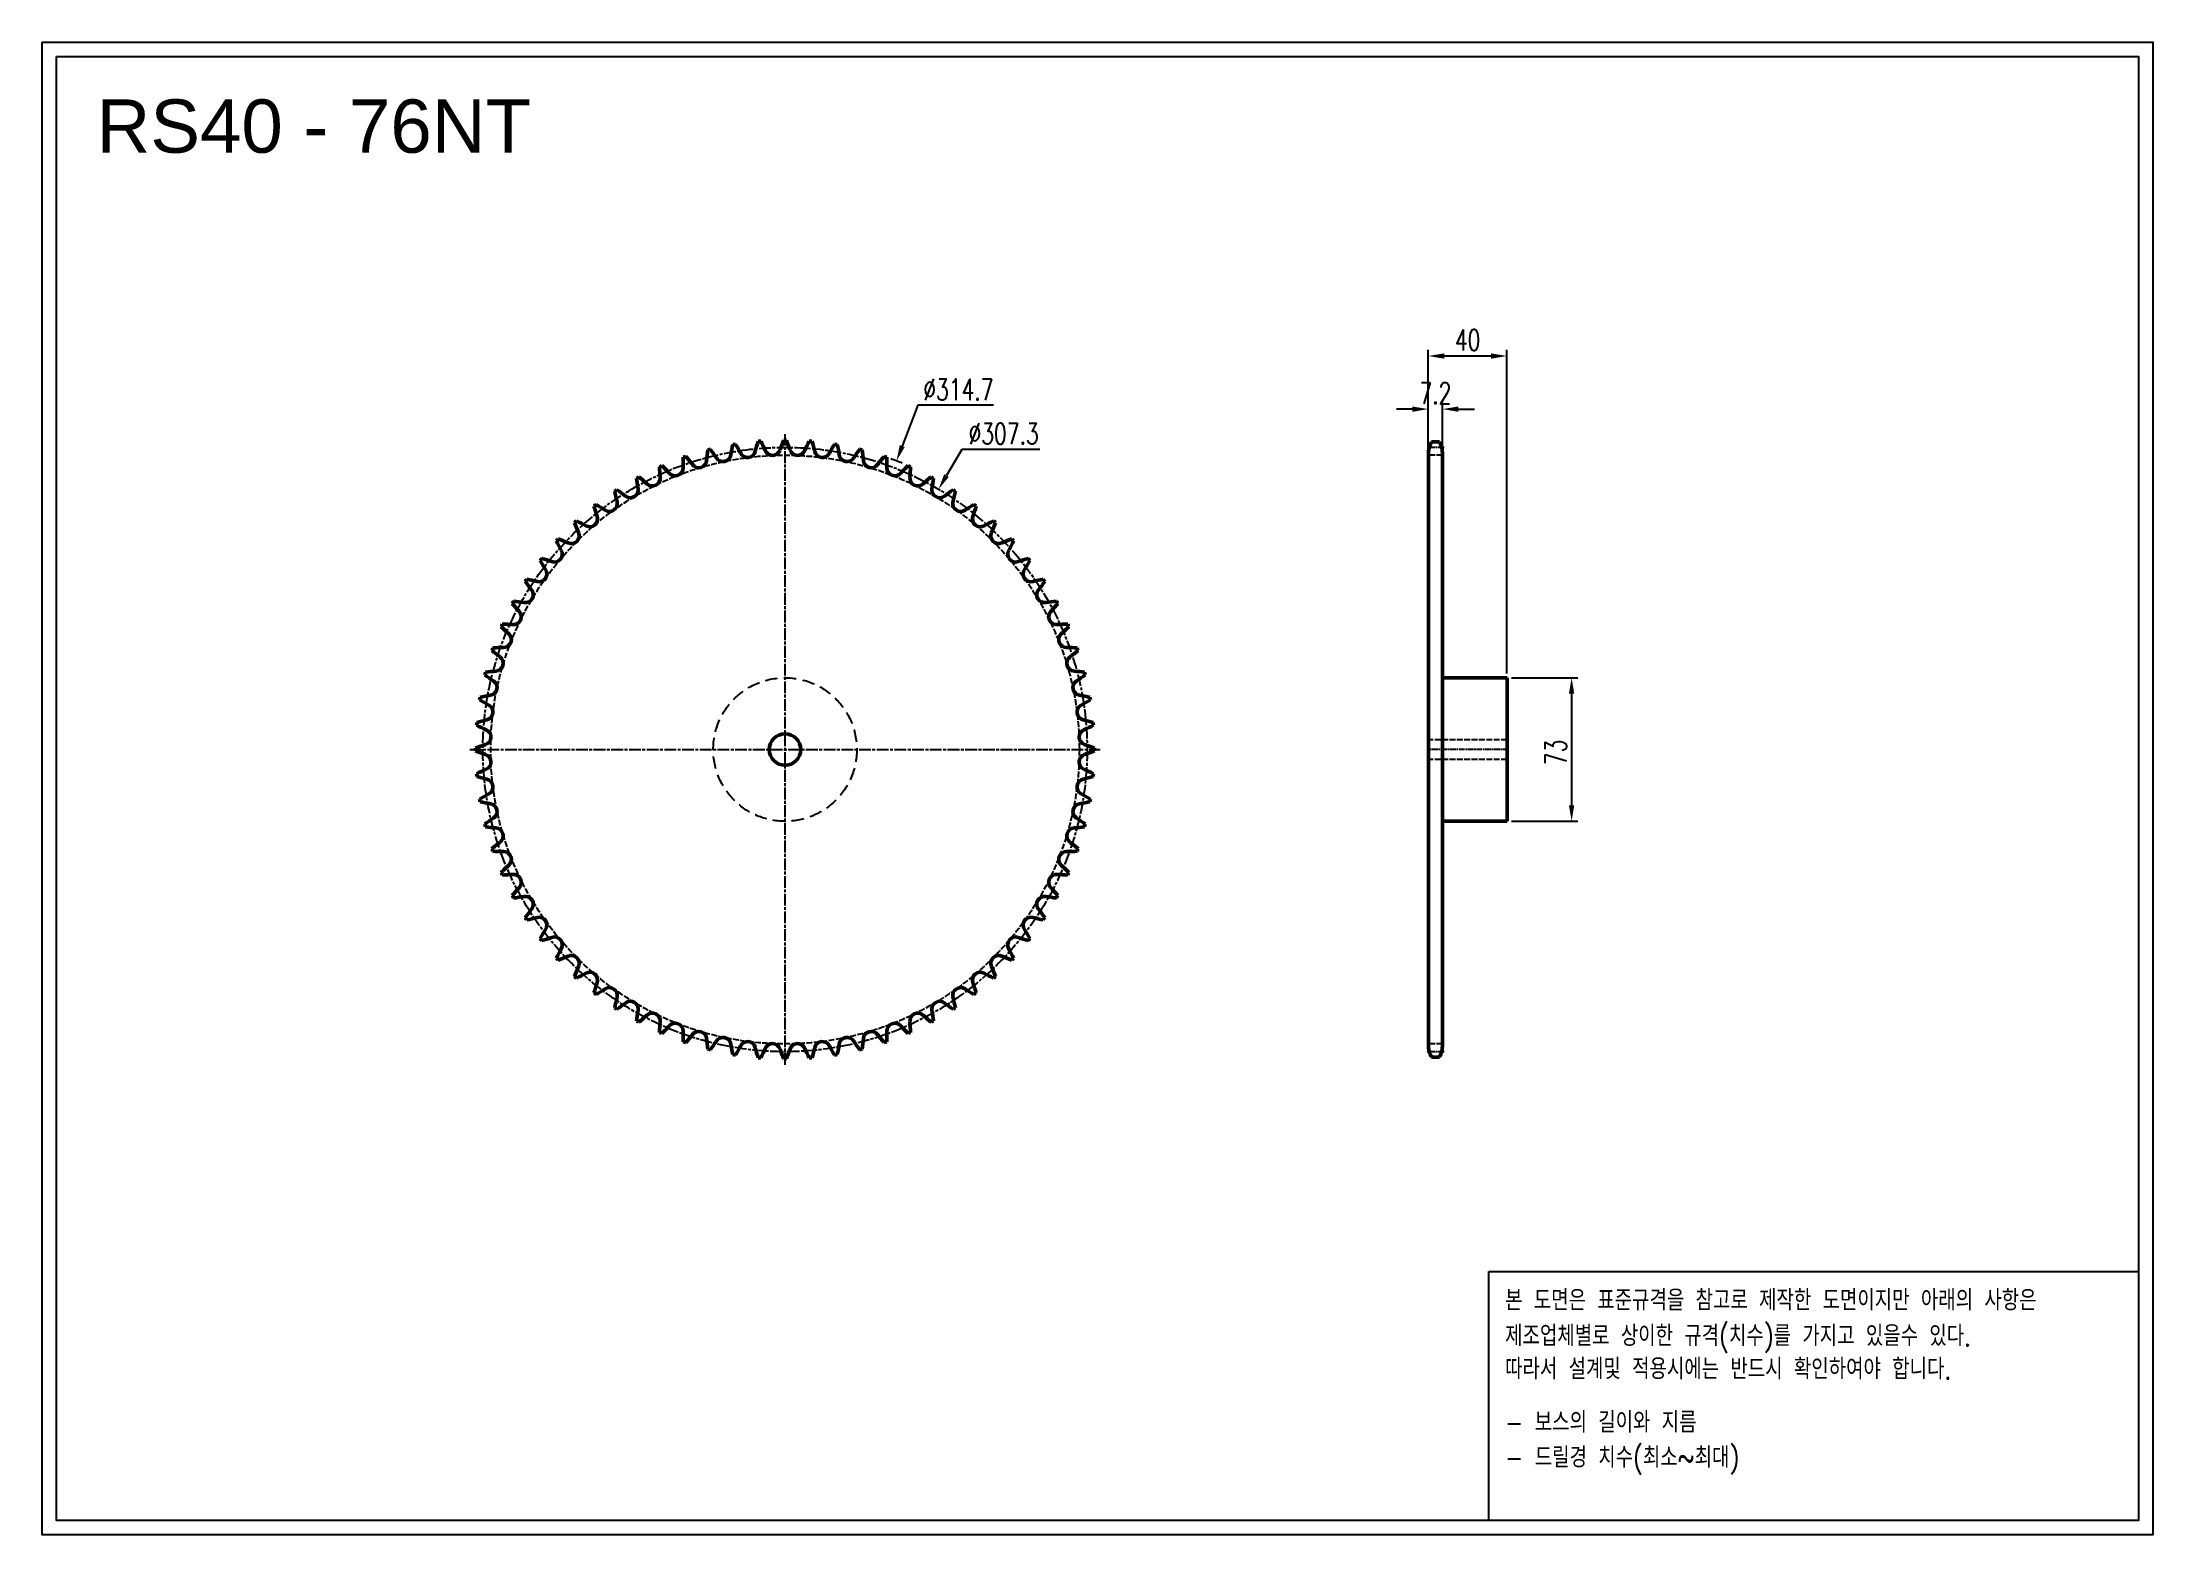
# Model space of a CAD drawing. Header units: millimetres. Extents: x -13529 to -12455, y 4584 to 5343.
import ezdxf

# ---------------------------------------------------------------- set-up
doc = ezdxf.new("R2010")
doc.units = ezdxf.units.MM
for name, pattern in [('AM_ISO02W050', [7.5, 6, -1.5]), ('AM_ISO02W050x2', [3.75, 3, -0.75]), ('AM_ISO08W050', [18, 12, -1.5, 3, -1.5]), ('AM_ISO08W050x2', [9, 6, -0.75, 1.5, -0.75]), ('HIDDEN', [9.525, 6.35, -3.175])]:
    doc.linetypes.add(name, pattern=pattern)
for name, color, linetype, lineweight in [('AM_0N', 7, 'Continuous', 50), ('AM_3N', 6, 'AM_ISO02W050', 25), ('AM_7', 4, 'AM_ISO08W050', 25), ('AM_7N', 4, 'AM_ISO08W050', 25)]:
    doc.layers.add(name, color=color, linetype=linetype, lineweight=lineweight)
doc.layers.add('HL', color=2, linetype='HIDDEN')
doc.layers.add('S-DIM', color=7, linetype='Continuous')
doc.styles.add('HAN', font='ROMANS.shx', dxfattribs={"width": 0.7, "bigfont": 'whgtxt.shx'})
doc.styles.add('HSG', font='SIMPLEX.shx', dxfattribs={"width": 0.7, "bigfont": 'HSG.shx'})
doc.styles.get("Standard").update_dxf_attribs({"font": 'arial.ttf'})
doc.dimstyles.new('APP23', dxfattribs={"dimscale": 4.5, "dimtxt": 2.4, "dimasz": 1.8, "dimexe": 0.7, "dimexo": 0.5, "dimgap": 0.6, "dimtad": 1, "dimtoh": 1, "dimdec": 1, "dimrnd": 0.01, "dimzin": 9, "dimdsep": 46, "dimtxsty": 'HSG', "dimcen": 0, "dimclrd": 1, "dimclre": 1, "dimclrt": 256, "dimazin": 2, "dimtp": 1, "dimtm": 1, "dimtfac": 0.5, "dimtdec": 1, "dimtix": 1, "dimtofl": 0, "dimtmove": 0, "dimatfit": 3, "dimfxl": 0, "dimtvp": 1, "dimtolj": 2, "dimlwd": -1, "dimlwe": -1, "dimarcsym": 0})

# ---------------------------------------------------------------- blocks, each defined once
blk = doc.blocks.new('*D1')
at = {"layer": 'Defpoints', "color": 0, "transparency": 16777216}
for p in [(-13094.3, 5129.9), (-13207.7, 4836.4)]:
    blk.add_point(p, dxfattribs=at)
at = {"layer": 'S-DIM', "color": 1, "transparency": 16777216}
for p, q in [((-13083.4, 5158.2), (-13091.4, 5137.5)), ((-13045, 5158.2), (-13083.4, 5158.2))]:
    blk.add_line(p, q, dxfattribs=at)
blk.add_arc((-13151, 4983.2), 157.3, 67.7361, 69.9853, dxfattribs=at)
blk.add_solid([(-13092.6, 5138), (-13090.1, 5137), (-13094.3, 5129.9)], dxfattribs=at)
at = {"layer": 'S-DIM', "transparency": 16777216, "insert": (-13062.8, 5166.3), "char_height": 10.8, "attachment_point": 5, "style": 'HSG'}
blk.add_mtext('\\A2;∅314.7', dxfattribs=at)
blk = doc.blocks.new('*D2')
at = {"layer": 'Defpoints', "color": 0, "transparency": 16777216}
for p in [(-13072.9, 5115.5), (-13229, 4850.8)]:
    blk.add_point(p, dxfattribs=at)
at = {"layer": 'S-DIM', "color": 1, "transparency": 16777216}
for p, q in [((-13061, 5135.7), (-13068.8, 5122.5)), ((-13021.3, 5135.7), (-13061, 5135.7))]:
    blk.add_line(p, q, dxfattribs=at)
blk.add_solid([(-13070, 5123.2), (-13067.7, 5121.8), (-13072.9, 5115.5)], dxfattribs=at)
at = {"layer": 'S-DIM', "transparency": 16777216, "insert": (-13039.8, 5143.8), "char_height": 10.8, "attachment_point": 5, "style": 'HSG'}
blk.add_mtext('\\A2;∅307.3', dxfattribs=at)
blk = doc.blocks.new('*D3')
at = {"layer": 'Defpoints', "color": 0, "transparency": 16777216}
for p in [(-12816.6, 5156.3), (-12823.8, 5132.9), (-12816.6, 5132.9)]:
    blk.add_point(p, dxfattribs=at)
at = {"layer": 'S-DIM', "color": 1, "transparency": 16777216}
for p, q in [((-12831.9, 5156.3), (-12840, 5156.3)), ((-12823.8, 5135.1), (-12823.8, 5159.4)), ((-12816.6, 5135.1), (-12816.6, 5159.4)), ((-12808.5, 5156.3), (-12800.4, 5156.3))]:
    blk.add_line(p, q, dxfattribs=at)
for points in [[(-12831.9, 5157.6), (-12831.9, 5154.9), (-12823.8, 5156.3)], [(-12808.5, 5157.6), (-12808.5, 5154.9), (-12816.6, 5156.3)]]:
    blk.add_solid(points, dxfattribs=at)
at = {"layer": 'S-DIM', "transparency": 16777216, "insert": (-12820.2, 5164.4), "char_height": 10.8, "attachment_point": 5, "style": 'HSG'}
blk.add_mtext('\\A2;7.2', dxfattribs=at)
blk = doc.blocks.new('*D4')
at = {"layer": 'Defpoints', "color": 0, "transparency": 16777216}
for p in [(-12783.8, 5183.3), (-12823.8, 5132.9), (-12783.8, 5019.7)]:
    blk.add_point(p, dxfattribs=at)
at = {"layer": 'S-DIM', "color": 1, "transparency": 16777216}
for p, q in [((-12823.8, 5135.1), (-12823.8, 5186.4)), ((-12783.8, 5021.9), (-12783.8, 5186.4)), ((-12815.7, 5183.3), (-12791.9, 5183.3))]:
    blk.add_line(p, q, dxfattribs=at)
for points in [[(-12815.7, 5184.6), (-12815.7, 5181.9), (-12823.8, 5183.3)], [(-12791.9, 5184.6), (-12791.9, 5181.9), (-12783.8, 5183.3)]]:
    blk.add_solid(points, dxfattribs=at)
at = {"layer": 'S-DIM', "transparency": 16777216, "insert": (-12803.8, 5191.4), "char_height": 10.8, "attachment_point": 5, "style": 'HSG'}
blk.add_mtext('\\A2;40', dxfattribs=at)
blk = doc.blocks.new('*D5')
at = {"layer": 'Defpoints', "color": 0, "transparency": 16777216}
for p in [(-12783.8, 5019.7), (-12783.8, 4946.7), (-12750.9, 4946.7)]:
    blk.add_point(p, dxfattribs=at)
at = {"layer": 'S-DIM', "color": 1, "transparency": 16777216}
for p, q in [((-12781.5, 5019.7), (-12747.8, 5019.7)), ((-12750.9, 5011.6), (-12750.9, 4954.8)), ((-12781.5, 4946.7), (-12747.8, 4946.7))]:
    blk.add_line(p, q, dxfattribs=at)
for points in [[(-12752.3, 5011.6), (-12749.6, 5011.6), (-12750.9, 5019.7)], [(-12752.3, 4954.8), (-12749.6, 4954.8), (-12750.9, 4946.7)]]:
    blk.add_solid(points, dxfattribs=at)
at = {"layer": 'S-DIM', "transparency": 16777216, "insert": (-12759, 4981.7), "char_height": 10.8, "attachment_point": 5, "rotation": 90, "style": 'HSG'}
blk.add_mtext('\\A2;73', dxfattribs=at)
blk = doc.blocks.new('notice1')
at = {"color": 4}
blk.add_lwpolyline([(-22142.12, 1735.9), (-22053.8, 1735.9), (-22053.8, 1702.07), (-22142.12, 1702.07)], close=True, dxfattribs=at)
at = {"color": 4, "style": 'HAN', "width": 0.8}
for s, p in [('본 도면은 표준규격을 참고로 제작한 도면이지만 아래의 사항은', (-22139.9, 1730.62)), ('제조업체별로 상이한 규격(치수)를 가지고 있을수 있다.', (-22139.9, 1725.78)), ('따라서 설계및 적용시에는 반드시 확인하여야 합니다.', (-22139.9, 1721.28)), ('- 보스의 길이와 지름', (-22139.9, 1714.03)), ('- 드릴경 치수(최소~최대)', (-22139.9, 1709.27))]:
    blk.add_text(s, height=2.7949, dxfattribs=at).set_placement(p)

msp = doc.modelspace()

# ---------------------------------------------------------------- linework, layer by layer
for points in [[(-13528.76, 5342.85), (-12455.35, 5342.85), (-12455.35, 4583.87), (-13528.76, 4583.87)], [(-13521.53, 5335.62), (-12462.58, 5335.62), (-12462.58, 4591.1), (-13521.53, 4591.1)]]:
    msp.add_lwpolyline(points, close=True)
at = {"layer": 'AM_0N'}
for p, q in [((-12823.78, 5133.24), (-12823.78, 4833.11)), ((-12822.16, 5139.64), (-12818.19, 5139.64)), ((-12816.58, 5133.24), (-12816.58, 4833.11)), ((-12816.58, 5019.67), (-12783.78, 5019.67)), ((-12783.78, 5019.67), (-12783.78, 4946.67)), ((-12816.58, 4946.67), (-12783.78, 4946.67)), ((-12822.16, 4826.71), (-12818.19, 4826.71))]:
    msp.add_line(p, q, dxfattribs=at)
msp.add_circle((-13150.98, 4983.17), 8, dxfattribs=at)
for centre, radius, start, end in [((-13128.43, 5127.35), 74.41, 176.59832, 180.72368), ((-13150.98, 4983.17), 157.34, 108.69935, 109.19538), ((-13257.33, 5083.1), 74.41, 37.17105, 41.29642), ((-13116.6, 5125), 74.41, 171.86148, 175.98684), ((-13150.98, 4983.17), 157.34, 103.96251, 104.45854), ((-13248.71, 5091.54), 74.41, 32.43421, 36.55957), ((-13182.52, 5133.6), 4.01, 212.43421, 351.25), ((-13105, 5121.67), 74.41, 167.12464, 171.25), ((-13150.98, 4983.17), 157.34, 99.22567, 99.7217), ((-13239.43, 5099.24), 74.41, 27.69737, 31.82273), ((-13169.99, 5135.69), 4.01, 207.69737, 346.51316), ((-13093.72, 5117.4), 74.41, 162.38779, 166.51316), ((-13150.98, 4983.17), 157.34, 94.48883, 94.98486), ((-13229.54, 5106.15), 74.41, 22.96053, 27.08589), ((-13157.33, 5136.74), 4.01, 202.96053, 341.77632), ((-13082.84, 5112.22), 74.41, 157.65095, 161.77632), ((-13150.98, 4983.17), 157.34, 89.75199, 90.24801), ((-13219.12, 5112.22), 74.41, 18.22368, 22.34905), ((-13144.63, 5136.74), 4.01, 198.22368, 337.03947), ((-13072.41, 5106.15), 74.41, 152.91411, 157.03947), ((-13150.98, 4983.17), 157.34, 85.01514, 85.51117), ((-13208.23, 5117.4), 74.41, 13.48684, 17.61221), ((-13131.97, 5135.69), 4.01, 193.48684, 332.30263), ((-13062.53, 5099.24), 74.41, 148.17727, 152.30263), ((-13150.98, 4983.17), 157.34, 80.2783, 80.77433), ((-13196.95, 5121.67), 74.41, 8.75, 12.87536), ((-13119.44, 5133.6), 4.01, 188.75, 327.56579), ((-13053.24, 5091.54), 74.41, 143.44043, 147.56579), ((-13150.98, 4983.17), 157.34, 75.54146, 76.03749), ((-13185.36, 5125), 74.41, 4.01316, 8.13852), ((-13044.63, 5083.1), 74.41, 138.70358, 142.82895), ((-13150.98, 4983.17), 157.34, 70.80462, 71.30065), ((-13173.53, 5127.35), 74.41, 359.27632, 3.40168), ((-12810.28, 5133.24), 13.5, 151.70092, 180), ((-12830.08, 5133.24), 13.5, 0, 28.29908), ((-13150.98, 4983.17), 157.34, 118.17304, 118.66907), ((-13152.47, 5129.09), 74.41, 186.072, 190.19737), ((-13272.32, 5064.23), 74.41, 46.64474, 50.7701), ((-13218.48, 5121.26), 4.01, 226.64474, 5.46053), ((-13150.98, 4983.17), 157.34, 113.4362, 113.93222), ((-13140.41, 5128.72), 74.41, 181.33516, 185.46053), ((-13265.21, 5073.98), 74.41, 41.90789, 46.03326), ((-13206.85, 5126.36), 4.01, 221.90789, 0.72368), ((-13194.83, 5130.48), 4.01, 217.17105, 355.98684), ((-13107.12, 5130.48), 4.01, 184.01316, 322.82895), ((-13095.11, 5126.36), 4.01, 179.27632, 318.09211), ((-13036.74, 5073.98), 74.41, 133.96674, 138.09211), ((-13150.98, 4983.17), 157.34, 66.06778, 66.5638), ((-13083.47, 5121.26), 4.01, 174.53947, 313.35526), ((-13161.54, 5128.72), 74.41, 354.53947, 358.66484), ((-13029.63, 5064.23), 74.41, 129.2299, 133.35526), ((-13150.98, 4983.17), 157.34, 61.33093, 61.82696), ((-13149.49, 5129.09), 74.41, 349.80263, 353.928), ((-13150.98, 4983.17), 157.34, 122.90988, 123.40591), ((-13164.51, 5128.47), 74.41, 190.80885, 194.93421), ((-13278.6, 5053.93), 74.41, 51.38158, 55.50694), ((-13229.65, 5115.21), 4.01, 231.38158, 10.19737), ((-13072.3, 5115.21), 4.01, 169.80263, 308.61842), ((-13023.35, 5053.93), 74.41, 124.49306, 128.61842), ((-13137.44, 5128.47), 74.41, 345.06579, 349.19115), ((-13150.98, 4983.17), 157.34, 56.59409, 57.09012), ((-13150.98, 4983.17), 157.34, 132.38357, 132.87959), ((-13288.51, 5031.96), 74.41, 60.85526, 64.98063), ((-13250.31, 5100.46), 4.01, 240.85526, 19.67105), ((-13150.98, 4983.17), 157.34, 127.64672, 128.14275), ((-13176.46, 5126.86), 74.41, 195.54569, 199.67105), ((-13284.01, 5043.15), 74.41, 56.11842, 60.24378), ((-13240.29, 5108.26), 4.01, 236.11842, 14.93421), ((-13061.67, 5108.26), 4.01, 165.06579, 303.88158), ((-13017.94, 5043.15), 74.41, 119.75622, 123.88158), ((-13051.64, 5100.46), 4.01, 160.32895, 299.14474), ((-13125.49, 5126.86), 74.41, 340.32895, 344.45431), ((-13150.98, 4983.17), 157.34, 51.85725, 52.35328), ((-13013.45, 5031.96), 74.41, 115.01937, 119.14474), ((-13150.98, 4983.17), 157.34, 47.12041, 47.61643), ((-13150.98, 4983.17), 157.34, 137.12041, 137.61643), ((-13199.77, 5120.71), 74.41, 205.01937, 209.14474), ((-13292.07, 5020.44), 74.41, 65.59211, 69.71747), ((-13259.66, 5091.86), 4.01, 245.59211, 24.40789), ((-13188.24, 5124.26), 74.41, 200.28253, 204.40789), ((-13042.29, 5091.86), 4.01, 155.59211, 294.40789), ((-13113.71, 5124.26), 74.41, 335.59211, 339.71747), ((-13009.89, 5020.44), 74.41, 110.28253, 114.40789), ((-13102.19, 5120.71), 74.41, 330.85526, 334.98063), ((-13150.98, 4983.17), 157.34, 42.38357, 42.87959), ((-13150.98, 4983.17), 157.34, 141.85725, 142.35328), ((-13210.96, 5116.21), 74.41, 209.75622, 213.88158), ((-13294.66, 5008.66), 74.41, 70.32895, 74.45431), ((-13268.26, 5082.51), 4.01, 250.32895, 29.14474), ((-13033.69, 5082.51), 4.01, 150.85526, 289.67105), ((-13007.29, 5008.66), 74.41, 105.54569, 109.67105), ((-13091, 5116.21), 74.41, 326.11842, 330.24378), ((-13150.98, 4983.17), 157.34, 37.64672, 38.14275), ((-13150.98, 4983.17), 157.34, 146.59409, 147.09012), ((-13221.74, 5110.8), 74.41, 214.49306, 218.61842), ((-13296.28, 4996.71), 74.41, 75.06579, 79.19115), ((-13276.07, 5072.49), 4.01, 255.06579, 33.88158), ((-13025.89, 5072.49), 4.01, 146.11842, 284.93421), ((-13005.68, 4996.71), 74.41, 100.80885, 104.93421), ((-13080.22, 5110.8), 74.41, 321.38158, 325.50694), ((-13150.98, 4983.17), 157.34, 32.90988, 33.40591), ((-13150.98, 4983.17), 157.34, 151.33093, 151.82696), ((-13232.03, 5104.52), 74.41, 219.2299, 223.35526), ((-13296.9, 4984.66), 74.41, 79.80263, 83.928), ((-13283.01, 5061.85), 4.01, 259.80263, 38.61842), ((-13018.94, 5061.85), 4.01, 141.38158, 280.19737), ((-13005.06, 4984.66), 74.41, 96.072, 100.19737), ((-13069.92, 5104.52), 74.41, 316.64474, 320.7701), ((-13150.98, 4983.17), 157.34, 28.17304, 28.66907), ((-13150.98, 4983.17), 157.34, 156.06778, 156.5638), ((-13241.78, 5097.41), 74.41, 223.96674, 228.09211), ((-13296.52, 4972.61), 74.41, 84.53947, 88.66484), ((-13289.06, 5050.68), 4.01, 264.53947, 43.35526), ((-13012.89, 5050.68), 4.01, 136.64474, 275.46053), ((-13005.43, 4972.61), 74.41, 91.33516, 95.46053), ((-13060.18, 5097.41), 74.41, 311.90789, 316.03326), ((-13150.98, 4983.17), 157.34, 23.4362, 23.93222), ((-13150.98, 4983.17), 157.34, 160.80462, 161.30065), ((-13295.15, 4960.62), 74.41, 89.27632, 93.40168), ((-13294.16, 5039.04), 4.01, 269.27632, 48.09211), ((-13007.79, 5039.04), 4.01, 131.90789, 270.72368), ((-13006.8, 4960.62), 74.41, 86.59832, 90.72368), ((-13150.98, 4983.17), 157.34, 18.69935, 19.19538), ((-13250.9, 5089.52), 74.41, 228.70358, 232.82895), ((-13298.29, 5027.03), 4.01, 274.01316, 52.82895), ((-13003.67, 5027.03), 4.01, 127.17105, 265.98684), ((-13051.05, 5089.52), 74.41, 307.17105, 311.29642), ((-13150.98, 4983.17), 157.34, 165.54146, 166.03749), ((-13259.34, 5080.91), 74.41, 233.44043, 237.56579), ((-13292.8, 4948.8), 74.41, 94.01316, 98.13852), ((-13301.41, 5014.72), 4.01, 278.75, 57.56579), ((-13000.55, 5014.72), 4.01, 122.43421, 261.25), ((-13009.16, 4948.8), 74.41, 81.86148, 85.98684), ((-13042.61, 5080.91), 74.41, 302.43421, 306.55957), ((-13150.98, 4983.17), 157.34, 13.96251, 14.45854), ((-13150.98, 4983.17), 157.34, 170.2783, 170.77433), ((-13267.04, 5071.63), 74.41, 238.17727, 242.30263), ((-13289.48, 4937.2), 74.41, 98.75, 102.87536), ((-13303.5, 5002.19), 4.01, 283.48684, 62.30263), ((-12998.46, 5002.19), 4.01, 117.69737, 256.51316), ((-13012.48, 4937.2), 74.41, 77.12464, 81.25), ((-13034.91, 5071.63), 74.41, 297.69737, 301.82273), ((-13150.98, 4983.17), 157.34, 9.22567, 9.7217), ((-13150.98, 4983.17), 157.34, 175.01514, 175.51117), ((-13273.95, 5061.74), 74.41, 242.91411, 247.03947), ((-13285.21, 4925.92), 74.41, 103.48684, 107.61221), ((-13304.55, 4989.53), 4.01, 288.22368, 67.03947), ((-12997.41, 4989.53), 4.01, 112.96053, 251.77632), ((-13016.75, 4925.92), 74.41, 72.38779, 76.51316), ((-13028, 5061.74), 74.41, 292.96053, 297.08589), ((-13150.98, 4983.17), 157.34, 4.48883, 4.98486), ((-13150.98, 4983.17), 157.34, 179.75199, 180.24801), ((-13280.02, 4915.03), 74.41, 108.22368, 112.34905), ((-13280.02, 5051.32), 74.41, 247.65095, 251.77632), ((-13304.55, 4976.82), 4.01, 292.96053, 71.77632), ((-12997.41, 4976.82), 4.01, 108.22368, 247.03947), ((-13021.93, 4915.03), 74.41, 67.65095, 71.77632), ((-13021.93, 5051.32), 74.41, 288.22368, 292.34905), ((-13150.98, 4983.17), 157.34, 359.75199, 0.24801), ((-13273.95, 4904.61), 74.41, 112.96053, 117.08589), ((-13150.98, 4983.17), 157.34, 184.48883, 184.98486), ((-13028, 4904.61), 74.41, 62.91411, 67.03947), ((-13150.98, 4983.17), 157.34, 355.01514, 355.51117), ((-13285.21, 5040.43), 74.41, 252.38779, 256.51316), ((-13267.04, 4894.72), 74.41, 117.69737, 121.82273), ((-13303.5, 4964.16), 4.01, 297.69737, 76.51316), ((-12998.46, 4964.16), 4.01, 103.48684, 242.30263), ((-13034.91, 4894.72), 74.41, 58.17727, 62.30263), ((-13016.75, 5040.43), 74.41, 283.48684, 287.61221), ((-13150.98, 4983.17), 157.34, 189.22567, 189.7217), ((-13289.48, 5029.15), 74.41, 257.12464, 261.25), ((-13301.41, 4951.63), 4.01, 302.43421, 81.25), ((-13000.55, 4951.63), 4.01, 98.75, 237.56579), ((-13012.48, 5029.15), 74.41, 278.75, 282.87536), ((-13150.98, 4983.17), 157.34, 350.2783, 350.77433), ((-13259.34, 4885.44), 74.41, 122.43421, 126.55957), ((-13150.98, 4983.17), 157.34, 193.96251, 194.45854), ((-13292.8, 5017.55), 74.41, 261.86148, 265.98684), ((-13298.29, 4939.32), 4.01, 307.17105, 85.98684), ((-13003.67, 4939.32), 4.01, 94.01316, 232.82895), ((-13009.16, 5017.55), 74.41, 274.01316, 278.13852), ((-13042.61, 4885.44), 74.41, 53.44043, 57.56579), ((-13150.98, 4983.17), 157.34, 345.54146, 346.03749), ((-13250.9, 4876.82), 74.41, 127.17105, 131.29642), ((-13150.98, 4983.17), 157.34, 198.69935, 199.19538), ((-13295.15, 5005.72), 74.41, 266.59832, 270.72368), ((-13294.16, 4927.3), 4.01, 311.90789, 90.72368), ((-13007.79, 4927.3), 4.01, 89.27632, 228.09211), ((-13006.8, 5005.72), 74.41, 269.27632, 273.40168), ((-13051.05, 4876.82), 74.41, 48.70358, 52.82895), ((-13150.98, 4983.17), 157.34, 340.80462, 341.30065), ((-13241.78, 4868.94), 74.41, 131.90789, 136.03326), ((-13150.98, 4983.17), 157.34, 203.4362, 203.93222), ((-13296.52, 4993.74), 74.41, 271.33516, 275.46053), ((-13289.06, 4915.67), 4.01, 316.64474, 95.46053), ((-13012.89, 4915.67), 4.01, 84.53947, 223.35526), ((-13005.43, 4993.74), 74.41, 264.53947, 268.66484), ((-13060.18, 4868.94), 74.41, 43.96674, 48.09211), ((-13150.98, 4983.17), 157.34, 336.06778, 336.5638), ((-13232.03, 4861.83), 74.41, 136.64474, 140.7701), ((-13150.98, 4983.17), 157.34, 208.17304, 208.66907), ((-13296.9, 4981.68), 74.41, 276.072, 280.19737), ((-13283.01, 4904.5), 4.01, 321.38158, 100.19737), ((-13018.94, 4904.5), 4.01, 79.80263, 218.61842), ((-13005.06, 4981.68), 74.41, 259.80263, 263.928), ((-13069.92, 4861.83), 74.41, 39.2299, 43.35526), ((-13150.98, 4983.17), 157.34, 331.33093, 331.82696), ((-13221.74, 4855.55), 74.41, 141.38158, 145.50694), ((-13150.98, 4983.17), 157.34, 212.90988, 213.40591), ((-13296.28, 4969.64), 74.41, 280.80885, 284.93421), ((-13276.07, 4893.86), 4.01, 326.11842, 104.93421), ((-13025.89, 4893.86), 4.01, 75.06579, 213.88158), ((-13005.68, 4969.64), 74.41, 255.06579, 259.19115), ((-13080.22, 4855.55), 74.41, 34.49306, 38.61842), ((-13150.98, 4983.17), 157.34, 326.59409, 327.09012), ((-13210.96, 4850.14), 74.41, 146.11842, 150.24378), ((-13150.98, 4983.17), 157.34, 217.64672, 218.14275), ((-13294.66, 4957.69), 74.41, 285.54569, 289.67105), ((-13268.26, 4883.84), 4.01, 330.85526, 109.67105), ((-13033.69, 4883.84), 4.01, 70.32895, 209.14474), ((-13007.29, 4957.69), 74.41, 250.32895, 254.45431), ((-13091, 4850.14), 74.41, 29.75622, 33.88158), ((-13150.98, 4983.17), 157.34, 321.85725, 322.35328), ((-13199.77, 4845.64), 74.41, 150.85526, 154.98063), ((-13150.98, 4983.17), 157.34, 222.38357, 222.87959), ((-13292.07, 4945.91), 74.41, 290.28253, 294.40789), ((-13259.66, 4874.49), 4.01, 335.59211, 114.40789), ((-13042.29, 4874.49), 4.01, 65.59211, 204.40789), ((-13009.89, 4945.91), 74.41, 245.59211, 249.71747), ((-13102.19, 4845.64), 74.41, 25.01937, 29.14474), ((-13150.98, 4983.17), 157.34, 317.12041, 317.61643), ((-13188.24, 4842.08), 74.41, 155.59211, 159.71747), ((-13150.98, 4983.17), 157.34, 227.12041, 227.61643), ((-13288.51, 4934.39), 74.41, 295.01937, 299.14474), ((-13250.31, 4865.89), 4.01, 340.32895, 119.14474), ((-13176.46, 4839.49), 74.41, 160.32895, 164.45431), ((-13051.64, 4865.89), 4.01, 60.85526, 199.67105), ((-13125.49, 4839.49), 74.41, 15.54569, 19.67105), ((-13013.45, 4934.39), 74.41, 240.85526, 244.98063), ((-13113.71, 4842.08), 74.41, 20.28253, 24.40789), ((-13150.98, 4983.17), 157.34, 312.38357, 312.87959), ((-13150.98, 4983.17), 157.34, 231.85725, 232.35328), ((-13284.01, 4923.19), 74.41, 299.75622, 303.88158), ((-13240.29, 4858.09), 4.01, 345.06579, 123.88158), ((-13164.51, 4837.87), 74.41, 165.06579, 169.19115), ((-13150.98, 4983.17), 157.34, 236.59409, 237.09012), ((-13278.6, 4912.41), 74.41, 304.49306, 308.61842), ((-13229.65, 4851.14), 4.01, 349.80263, 128.61842), ((-13072.3, 4851.14), 4.01, 51.38158, 190.19737), ((-13023.35, 4912.41), 74.41, 231.38158, 235.50694), ((-13061.67, 4858.09), 4.01, 56.11842, 194.93421), ((-13137.44, 4837.87), 74.41, 10.80885, 14.93421), ((-13150.98, 4983.17), 157.34, 302.90988, 303.40591), ((-13017.94, 4923.19), 74.41, 236.11842, 240.24378), ((-13150.98, 4983.17), 157.34, 307.64672, 308.14275), ((-13152.47, 4837.25), 74.41, 169.80263, 173.928), ((-13150.98, 4983.17), 157.34, 241.33093, 241.82696), ((-13272.32, 4902.12), 74.41, 309.2299, 313.35526), ((-13218.48, 4845.09), 4.01, 354.53947, 133.35526), ((-13140.41, 4837.63), 74.41, 174.53947, 178.66484), ((-13265.21, 4892.37), 74.41, 313.96674, 318.09211), ((-13206.85, 4839.99), 4.01, 359.27632, 138.09211), ((-13095.11, 4839.99), 4.01, 41.90789, 180.72368), ((-13036.74, 4892.37), 74.41, 221.90789, 226.03326), ((-13083.47, 4845.09), 4.01, 46.64474, 185.46053), ((-13161.54, 4837.63), 74.41, 1.33516, 5.46053), ((-13029.63, 4902.12), 74.41, 226.64474, 230.7701), ((-13150.98, 4983.17), 157.34, 298.17304, 298.66907), ((-13149.49, 4837.25), 74.41, 6.072, 10.19737), ((-13150.98, 4983.17), 157.34, 246.06778, 246.5638), ((-13128.43, 4839), 74.41, 179.27632, 183.40168), ((-13150.98, 4983.17), 157.34, 250.80462, 251.30065), ((-13257.33, 4883.25), 74.41, 318.70358, 322.82895), ((-13194.83, 4835.86), 4.01, 4.01316, 142.82895), ((-13116.6, 4841.35), 74.41, 184.01316, 188.13852), ((-13150.98, 4983.17), 157.34, 255.54146, 256.03749), ((-13248.71, 4874.81), 74.41, 323.44043, 327.56579), ((-13182.52, 4832.75), 4.01, 8.75, 147.56579), ((-13105, 4844.68), 74.41, 188.75, 192.87536), ((-13239.43, 4867.11), 74.41, 328.17727, 332.30263), ((-13169.99, 4830.65), 4.01, 13.48684, 152.30263), ((-13093.72, 4848.95), 74.41, 193.48684, 197.61221), ((-13229.54, 4860.2), 74.41, 332.91411, 337.03947), ((-13157.33, 4829.61), 4.01, 18.22368, 157.03947), ((-13082.84, 4854.13), 74.41, 198.22368, 202.34905), ((-13219.12, 4854.13), 74.41, 337.65095, 341.77632), ((-13144.63, 4829.61), 4.01, 22.96053, 161.77632), ((-13072.41, 4860.2), 74.41, 202.96053, 207.08589), ((-13208.23, 4848.95), 74.41, 342.38779, 346.51316), ((-13131.97, 4830.65), 4.01, 27.69737, 166.51316), ((-13062.53, 4867.11), 74.41, 207.69737, 211.82273), ((-13196.95, 4844.68), 74.41, 347.12464, 351.25), ((-13119.44, 4832.75), 4.01, 32.43421, 171.25), ((-13053.24, 4874.81), 74.41, 212.43421, 216.55957), ((-13150.98, 4983.17), 157.34, 283.96251, 284.45854), ((-13185.36, 4841.35), 74.41, 351.86148, 355.98684), ((-13107.12, 4835.86), 4.01, 37.17105, 175.98684), ((-13044.63, 4883.25), 74.41, 217.17105, 221.29642), ((-13150.98, 4983.17), 157.34, 288.69935, 289.19538), ((-13173.53, 4839), 74.41, 356.59832, 0.72368), ((-13150.98, 4983.17), 157.34, 293.4362, 293.93222), ((-12810.28, 4833.11), 13.5, 180, 208.29908), ((-12830.08, 4833.11), 13.5, 331.70092, 0), ((-13150.98, 4983.17), 157.34, 260.2783, 260.77433), ((-13150.98, 4983.17), 157.34, 265.01514, 265.51117), ((-13150.98, 4983.17), 157.34, 269.75199, 270.24801), ((-13150.98, 4983.17), 157.34, 274.48883, 274.98486), ((-13150.98, 4983.17), 157.34, 279.22567, 279.7217)]:
    msp.add_arc(centre, radius, start, end, dxfattribs=at)
at = {"layer": 'AM_3N', "linetype": 'AM_ISO02W050x2'}
for p, q in [((-12816.58, 5132.86), (-12823.78, 5132.86)), ((-12816.58, 4833.49), (-12823.78, 4833.49))]:
    msp.add_line(p, q, dxfattribs=at)
at = {"layer": 'AM_3N', "color": 2, "linetype": 'AM_ISO02W050x2'}
for p, q in [((-12783.78, 4988.17), (-12823.78, 4988.17)), ((-12783.78, 4978.17), (-12823.78, 4978.17))]:
    msp.add_line(p, q, dxfattribs=at)
at = {"layer": 'AM_3N', "linetype": 'AM_ISO02W050x2'}
msp.add_circle((-13150.98, 4983.17), 149.69, dxfattribs=at)
at = {"layer": 'AM_7', "linetype": 'AM_ISO08W050x2'}
msp.add_circle((-13150.98, 4983.17), 153.66, dxfattribs=at)
at = {"layer": 'AM_7N', "linetype": 'AM_ISO08W050x2'}
for p, q in [((-13150.98, 4822.83), (-13150.98, 5143.51)), ((-13311.32, 4983.17), (-12990.64, 4983.17))]:
    msp.add_line(p, q, dxfattribs=at)
at = {"layer": 'AM_7N', "linetype": 'AM_ISO08W050x2', "ltscale": 0.5}
for p, q in [((-12815.81, 5136.83), (-12824.54, 5136.83)), ((-12782.84, 4983.17), (-12824.54, 4983.17)), ((-12815.81, 4829.51), (-12824.54, 4829.51))]:
    msp.add_line(p, q, dxfattribs=at)
at = {"layer": 'HL'}
msp.add_circle((-13150.98, 4983.17), 36.5, dxfattribs=at)

# ---------------------------------------------------------------- block references
at = {"xscale": 3.74166, "yscale": 3.74166, "zscale": 3.74166}
msp.add_blockref('notice1', (70055.23, -1777.46), dxfattribs=at)

# ---------------------------------------------------------------- texts
msp.add_text('RS40 - 76NT', height=27.1063).set_placement((-13501.11, 5286.64))

# ---------------------------------------------------------------- dimensions: what is measured, and where the dimension line sits
at = {"layer": 'S-DIM'}
dim = msp.add_linear_dim(base=(-12783.78, 5183.3), p1=(-12823.78, 5132.86), p2=(-12783.78, 5019.67), dimstyle='APP23', dxfattribs=at)
dim.commit()
dim.dimension.update_dxf_attribs({"geometry": '*D4', "text_midpoint": (-12803.78, 5191.4)})
at = {"layer": 'S-DIM', "color": 3}
for p1, p2, picture, middle in [((-13207.66, 4836.4), (-13094.29, 5129.95), '*D1', (-13062.85, 5158.24)), ((-13229.01, 4850.8), (-13072.95, 5115.55), '*D2', (-13039.8, 5135.74))]:
    dim = msp.add_diameter_dim_2p(p1=p1, p2=p2, dimstyle='APP23', dxfattribs=at)
    dim.commit()
    dim.dimension.update_dxf_attribs({"geometry": picture, "text_midpoint": middle, "dimtype": 131})
at = {"layer": 'S-DIM'}
dim = msp.add_linear_dim(base=(-12816.58, 5156.3), p1=(-12823.78, 5132.86), p2=(-12816.58, 5132.86), dimstyle='APP23', dxfattribs=at)
dim.commit()
dim.dimension.update_dxf_attribs({"geometry": '*D3', "text_midpoint": (-12820.18, 5156.3), "dimtype": 128})
dim = msp.add_linear_dim(base=(-12750.91, 4946.67), p1=(-12783.78, 5019.67), p2=(-12783.78, 4946.67), angle=90, dimstyle='APP23', dxfattribs=at)
dim.commit()
dim.dimension.update_dxf_attribs({"geometry": '*D5', "text_midpoint": (-12750.91, 4981.7), "dimtype": 128})

doc.saveas('drawing.dxf')
